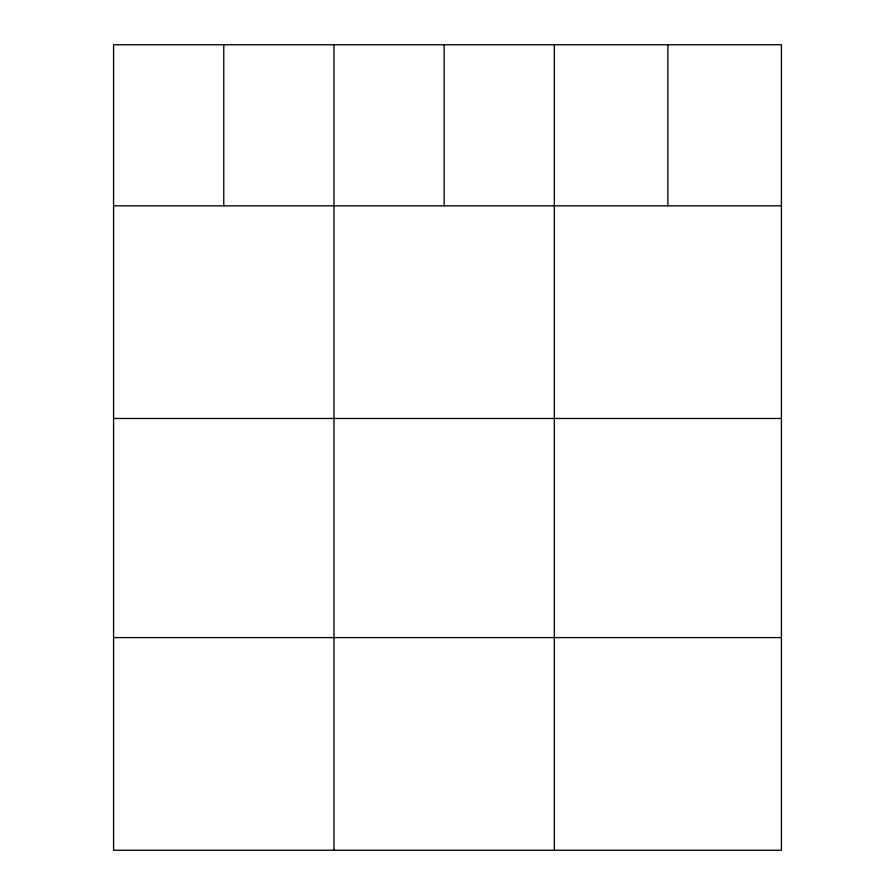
<?xml version="1.0" encoding="UTF-8"?>
<svg xmlns="http://www.w3.org/2000/svg" width="895" height="895" viewBox="0 0 895 895"><rect width="100%" height="100%" fill="white"/><g stroke="black" fill="none" stroke-linecap="round" stroke-linejoin="round"><path stroke-width="1.34" d="M781.424 205.828L781.424 850.25L113.575 850.25L113.575 44.75L781.424 44.75L781.424 205.828L113.575 205.828M113.575 418.48L781.424 418.48M113.575 637.587L781.424 637.587M667.894 44.75L667.894 205.828M554.352 44.75L554.352 850.25M444.166 44.75L444.166 205.828M333.969 44.75L333.969 850.25M223.772 44.75L223.772 205.828"/></g></svg>
